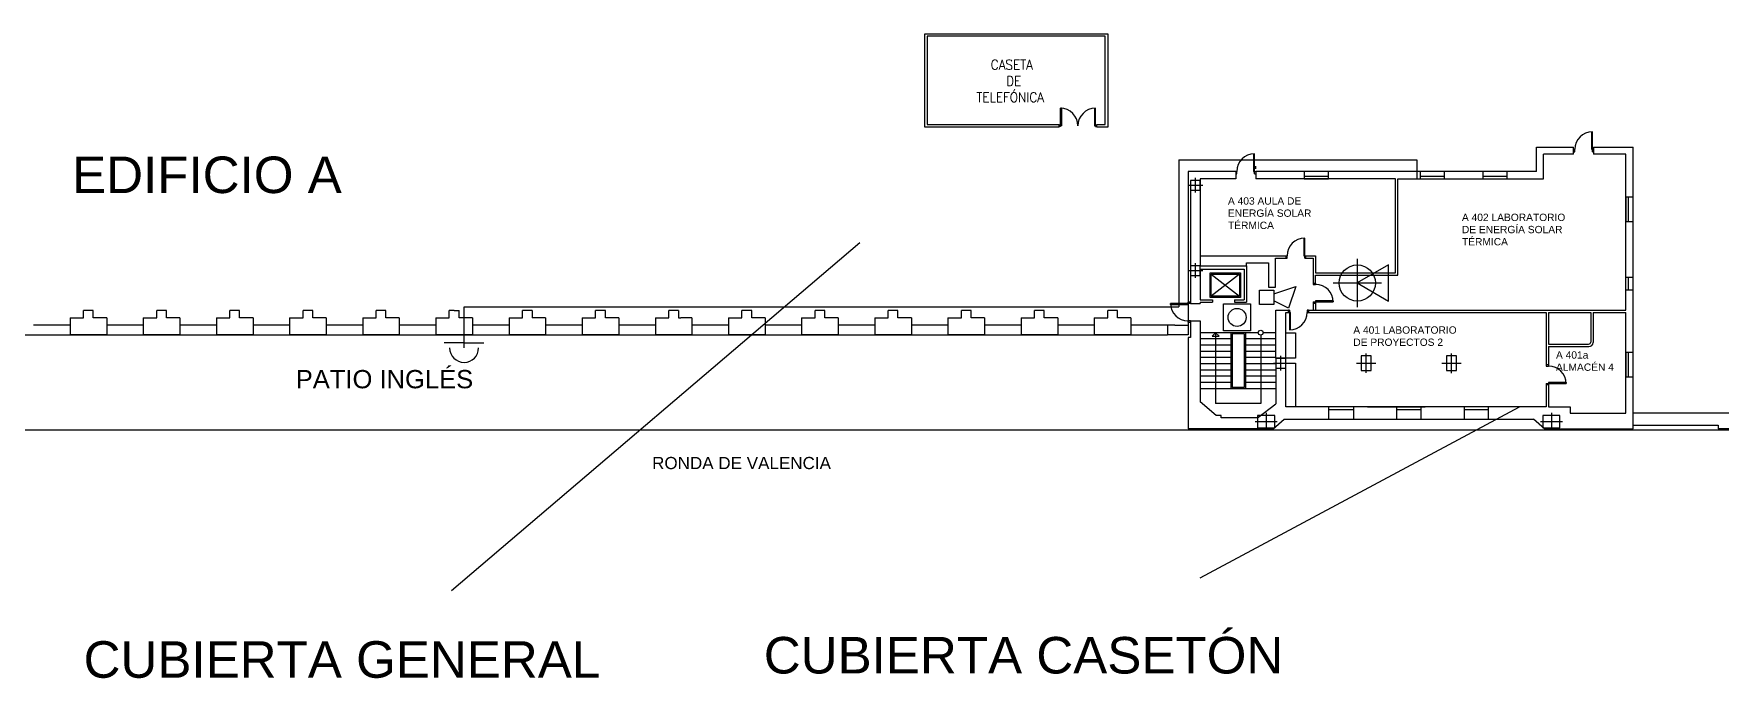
# Model space of a CAD drawing. Header units: millimetres. Extents: x 1471 to 1845, y 158 to 278.
# Drawn here: x 1507.1 to 1576.3, y 158.4 to 184.9 of the extents above; entities that cross this region are included whole.
import ezdxf

# ---------------------------------------------------------------- set-up
doc = ezdxf.new("R2010")
doc.units = ezdxf.units.MM
doc.header["$LTSCALE"] = 0.4
for name, color, linetype in [('Anotaciones finas', 92, 'Continuous'), ('CUADROS ELECT', 30, 'Continuous'), ('MOBILIARIO', 7, 'Continuous'), ('MUROS', 7, 'Continuous'), ('NOMBRES', 7, 'Continuous'), ('Tuberías de gas', 2, 'Continuous')]:
    doc.layers.add(name, color=color, linetype=linetype)
doc.layers.add('Incendios', color=7, linetype='Continuous', true_color=0xe60000)
doc.styles.add('PROYECTO', font='arial.ttf')
doc.styles.add('UNE25', font='romans.shx', dxfattribs={"width": 0.9, "height": 2.5})

msp = doc.modelspace()

# ---------------------------------------------------------------- linework, layer by layer
at = {"layer": 'Anotaciones finas'}
msp.add_line((1572.43, 174.862), (1572.73, 174.862), dxfattribs=at)
at = {"layer": 'CUADROS ELECT'}
for points in [[(1558.875, 172.585), (1558.875, 171.535), (1558.475, 171.535), (1558.475, 172.585)], [(1558.875, 171.335), (1558.875, 169.535), (1558.475, 169.535), (1558.475, 171.335)]]:
    msp.add_lwpolyline(points, close=True, dxfattribs=at)
at = {"layer": 'Incendios'}
for p, q in [((1561.413, 175.613), (1561.413, 173.636)), ((1557.4, 174.333), (1557.994, 174.333)), ((1557.4, 173.739), (1557.4, 174.333)), ((1557.994, 174.185), (1558.885, 174.482)), ((1557.994, 174.333), (1557.994, 173.739)), ((1558.885, 174.482), (1558.588, 173.591)), ((1560.425, 174.624), (1562.401, 174.624)), ((1555.927, 173.763), (1557.034, 173.763)), ((1555.927, 172.656), (1555.927, 173.763)), ((1557.034, 173.763), (1557.034, 172.656)), ((1557.994, 173.739), (1557.4, 173.739)), ((1558.588, 173.591), (1557.994, 173.888)), ((1557.034, 172.656), (1555.927, 172.656))]:
    msp.add_line(p, q, dxfattribs=at)
msp.add_lwpolyline([(1562.697, 175.366), (1561.413, 174.624), (1562.697, 173.883)], close=True, dxfattribs=at)
for centre, radius in [((1561.413, 174.624), 0.741), ((1556.481, 173.209), 0.37)]:
    msp.add_circle(centre, radius, dxfattribs=at)
at = {"layer": 'MOBILIARIO'}
for p, q in [((1522.075, 173.2), (1521.575, 173.2)), ((1526.675, 173.2), (1527.175, 173.2))]:
    msp.add_line(p, q, dxfattribs=at)
at = {"layer": 'MUROS'}
for p, q in [((1543.675, 181.025), (1543.675, 184.855)), ((1543.675, 184.855), (1551.175, 184.855)), ((1543.775, 184.755), (1543.775, 181.125)), ((1551.075, 184.755), (1543.775, 184.755)), ((1551.075, 181.125), (1551.075, 184.755)), ((1551.175, 184.855), (1551.175, 181.025)), ((1549.235, 181.075), (1549.235, 181.795)), ((1549.275, 181.795), (1549.235, 181.795)), ((1549.275, 181.795), (1549.275, 181.075)), ((1550.635, 181.795), (1550.635, 181.075)), ((1550.635, 181.745), (1550.675, 181.745)), ((1550.675, 181.075), (1550.675, 181.795)), ((1549.186, 181.025), (1543.675, 181.025)), ((1543.775, 181.125), (1549.186, 181.125)), ((1549.235, 181.1), (1549.185, 181.1)), ((1549.235, 181.05), (1549.185, 181.05)), ((1549.186, 181.025), (1549.186, 181.125)), ((1549.235, 181.1), (1549.235, 181.05)), ((1549.275, 181.075), (1549.235, 181.075)), ((1550.635, 181.075), (1550.675, 181.075)), ((1550.725, 181.1), (1550.675, 181.1)), ((1550.675, 181.1), (1550.675, 181.05)), ((1550.675, 181.05), (1550.725, 181.05)), ((1550.726, 181.125), (1551.075, 181.125)), ((1550.726, 181.025), (1550.726, 181.125)), ((1551.175, 181.025), (1550.726, 181.025)), ((1571.015, 180.831), (1571.055, 180.831)), ((1571.015, 180.831), (1571.015, 180.111)), ((1571.055, 180.111), (1571.055, 180.831)), ((1557.155, 179.925), (1557.195, 179.925)), ((1557.155, 179.925), (1557.155, 179.205)), ((1557.195, 179.205), (1557.195, 179.925)), ((1568.755, 179.205), (1568.755, 180.205)), ((1568.755, 180.205), (1570.285, 180.205)), ((1569.055, 178.905), (1569.055, 179.905)), ((1570.285, 179.905), (1569.055, 179.905)), ((1570.285, 179.905), (1570.285, 180.205)), ((1570.285, 180.111), (1570.335, 180.111)), ((1570.285, 180.011), (1570.335, 180.011)), ((1570.335, 180.011), (1570.335, 180.111)), ((1571.015, 180.111), (1571.055, 180.111)), ((1571.055, 180.111), (1571.105, 180.111)), ((1571.055, 180.011), (1571.055, 180.111)), ((1571.055, 180.011), (1571.105, 180.011)), ((1571.105, 180.205), (1571.105, 179.905)), ((1571.105, 180.205), (1572.73, 180.205)), ((1572.43, 179.905), (1571.105, 179.905)), ((1572.43, 173.515), (1572.43, 179.905)), ((1572.73, 168.635), (1572.73, 180.205)), ((1554.475, 179.205), (1554.475, 172.5)), ((1556.425, 179.205), (1554.475, 179.205)), ((1556.425, 179.205), (1556.475, 179.205)), ((1556.425, 179.205), (1556.425, 178.905)), ((1556.475, 179.105), (1556.475, 179.205)), ((1557.155, 179.205), (1557.195, 179.205)), ((1557.195, 179.205), (1557.245, 179.205)), ((1557.195, 179.105), (1557.195, 179.205)), ((1557.245, 179.315), (1557.245, 179.415)), ((1557.245, 179.205), (1557.245, 178.905)), ((1568.755, 179.205), (1557.245, 179.205)), ((1559.23, 179.205), (1559.23, 178.905)), ((1560.23, 178.905), (1560.23, 179.205)), ((1563.995, 179.205), (1563.995, 178.905)), ((1564.995, 178.905), (1564.995, 179.205)), ((1566.562, 179.205), (1566.562, 178.905)), ((1567.562, 178.905), (1567.562, 179.205)), ((1569.055, 178.905), (1569.055, 179.205)), ((1554.475, 178.635), (1555.075, 178.635)), ((1554.575, 178.835), (1554.575, 173.785)), ((1554.775, 178.335), (1554.775, 178.935)), ((1554.975, 178.905), (1554.975, 175.335)), ((1556.425, 178.905), (1554.975, 178.905)), ((1556.425, 179.105), (1556.475, 179.105)), ((1557.195, 179.105), (1557.245, 179.105)), ((1562.975, 178.905), (1557.245, 178.905)), ((1559.23, 179.005), (1560.23, 179.005)), ((1559.23, 178.905), (1560.23, 178.905)), ((1562.975, 175.045), (1562.975, 178.905)), ((1563.075, 174.945), (1563.075, 178.905)), ((1563.075, 178.905), (1569.055, 178.905)), ((1563.995, 179.005), (1564.995, 179.005)), ((1563.995, 178.905), (1564.995, 178.905)), ((1566.562, 179.005), (1567.562, 179.005)), ((1566.562, 178.905), (1567.562, 178.905)), ((1572.73, 178.147), (1572.43, 178.147)), ((1572.43, 178.147), (1572.43, 177.147)), ((1572.53, 177.147), (1572.53, 178.147)), ((1572.43, 177.147), (1572.73, 177.147)), ((1559.215, 176.465), (1559.255, 176.465)), ((1559.215, 176.465), (1559.215, 175.745)), ((1559.255, 175.745), (1559.255, 176.465)), ((1554.975, 175.745), (1558.535, 175.745)), ((1558.485, 175.745), (1558.535, 175.745)), ((1558.485, 175.745), (1558.485, 175.645)), ((1558.535, 175.645), (1558.535, 175.745)), ((1559.215, 175.745), (1559.255, 175.745)), ((1559.255, 175.745), (1559.705, 175.745)), ((1559.255, 175.745), (1559.305, 175.745)), ((1559.255, 175.645), (1559.255, 175.745)), ((1559.305, 175.645), (1559.305, 175.745)), ((1559.705, 175.745), (1559.705, 175.045)), ((1554.475, 175.135), (1555.075, 175.135)), ((1554.775, 174.835), (1554.775, 175.435)), ((1554.975, 175.335), (1556.875, 175.335)), ((1554.975, 175.185), (1554.975, 173.935)), ((1554.975, 175.185), (1556.775, 175.185)), ((1556.775, 175.185), (1556.775, 173.935)), ((1556.875, 175.455), (1557.775, 175.455)), ((1556.875, 175.335), (1556.875, 175.455)), ((1556.875, 175.335), (1556.875, 173.835)), ((1557.775, 175.455), (1557.775, 174.457)), ((1558.055, 174.457), (1558.055, 175.645)), ((1558.055, 175.645), (1558.535, 175.645)), ((1558.485, 175.645), (1558.535, 175.645)), ((1559.255, 175.645), (1559.605, 175.645)), ((1559.255, 175.645), (1559.305, 175.645)), ((1559.605, 175.645), (1559.605, 174.617)), ((1559.705, 175.045), (1562.975, 175.045)), ((1555.425, 174.985), (1556.575, 174.085)), ((1556.575, 174.985), (1555.425, 174.085)), ((1557.775, 174.457), (1558.055, 174.457)), ((1559.605, 174.617), (1559.705, 174.617)), ((1559.605, 174.617), (1559.605, 174.567)), ((1559.605, 174.567), (1559.705, 174.567)), ((1559.705, 174.617), (1559.705, 174.945)), ((1559.705, 174.945), (1563.075, 174.945)), ((1559.705, 174.617), (1559.705, 174.567)), ((1572.43, 174.332), (1572.43, 174.862)), ((1572.73, 174.332), (1572.43, 174.332)), ((1572.53, 174.332), (1572.53, 174.862)), ((1554.475, 173.785), (1553.755, 173.785)), ((1553.755, 173.745), (1553.755, 173.785)), ((1553.755, 173.745), (1554.475, 173.745)), ((1554.475, 173.785), (1554.475, 173.835)), ((1554.575, 173.835), (1554.475, 173.835)), ((1554.575, 173.785), (1554.475, 173.785)), ((1554.575, 173.785), (1554.575, 173.835)), ((1554.575, 173.785), (1554.975, 173.785)), ((1554.975, 173.935), (1555.475, 173.935)), ((1554.975, 173.835), (1554.975, 173.785)), ((1554.975, 173.835), (1555.475, 173.835)), ((1555.475, 173.935), (1555.475, 173.835)), ((1556.375, 173.935), (1556.775, 173.935)), ((1556.375, 173.935), (1556.375, 173.835)), ((1556.375, 173.835), (1556.875, 173.835)), ((1559.605, 173.847), (1559.705, 173.847)), ((1559.605, 173.847), (1559.605, 173.797)), ((1559.605, 173.822), (1559.605, 173.515)), ((1559.605, 173.797), (1559.705, 173.797)), ((1559.705, 173.887), (1559.705, 173.847)), ((1560.425, 173.887), (1559.705, 173.887)), ((1559.705, 173.847), (1560.425, 173.847)), ((1559.705, 173.847), (1559.705, 173.797)), ((1559.705, 173.797), (1559.705, 173.515)), ((1560.425, 173.887), (1560.425, 173.847)), ((1508.625, 173.2), (1508.625, 172.5)), ((1508.625, 173.2), (1509.175, 173.2)), ((1509.575, 173.5), (1509.175, 173.5)), ((1509.175, 173.2), (1509.175, 173.5)), ((1509.575, 173.2), (1509.575, 173.5)), ((1510.125, 173.2), (1509.575, 173.2)), ((1510.125, 173.2), (1510.125, 172.5)), ((1511.625, 173.2), (1511.625, 172.5)), ((1511.625, 173.2), (1512.175, 173.2)), ((1512.575, 173.5), (1512.175, 173.5)), ((1512.175, 173.2), (1512.175, 173.5)), ((1512.575, 173.2), (1512.575, 173.5)), ((1513.125, 173.2), (1512.575, 173.2)), ((1513.125, 173.2), (1513.125, 172.5)), ((1514.625, 173.2), (1514.625, 172.5)), ((1514.625, 173.2), (1515.175, 173.2)), ((1515.575, 173.5), (1515.175, 173.5)), ((1515.175, 173.2), (1515.175, 173.5)), ((1515.575, 173.2), (1515.575, 173.5)), ((1516.125, 173.2), (1515.575, 173.2)), ((1516.125, 173.2), (1516.125, 172.5)), ((1517.625, 173.2), (1517.625, 172.5)), ((1517.625, 173.2), (1518.175, 173.2)), ((1518.575, 173.5), (1518.175, 173.5)), ((1518.175, 173.2), (1518.175, 173.5)), ((1518.575, 173.2), (1518.575, 173.5)), ((1519.125, 173.2), (1518.575, 173.2)), ((1519.125, 173.2), (1519.125, 172.5)), ((1520.625, 173.2), (1521.175, 173.2)), ((1520.625, 173.2), (1520.625, 172.5)), ((1521.575, 173.5), (1521.175, 173.5)), ((1521.175, 173.2), (1521.175, 173.5)), ((1521.575, 173.2), (1521.575, 173.5)), ((1522.125, 173.2), (1521.575, 173.2)), ((1522.125, 173.2), (1522.125, 172.5)), ((1523.625, 173.2), (1523.625, 172.5)), ((1523.625, 173.2), (1524.175, 173.2)), ((1524.175, 173.2), (1524.175, 173.5)), ((1524.375, 173.5), (1524.175, 173.5)), ((1524.375, 173.5), (1524.575, 173.5)), ((1524.575, 173.2), (1524.575, 173.5)), ((1525.125, 173.2), (1524.575, 173.2)), ((1525.125, 173.2), (1525.125, 172.5)), ((1526.625, 173.2), (1526.625, 172.5)), ((1526.625, 173.2), (1527.175, 173.2)), ((1527.575, 173.5), (1527.175, 173.5)), ((1527.175, 173.2), (1527.175, 173.5)), ((1527.575, 173.5), (1527.575, 173.2)), ((1528.125, 173.2), (1527.575, 173.2)), ((1528.125, 173.2), (1528.125, 172.5)), ((1529.625, 173.2), (1529.625, 172.5)), ((1529.625, 173.2), (1530.175, 173.2)), ((1530.175, 173.2), (1530.175, 173.5)), ((1530.575, 173.5), (1530.175, 173.5)), ((1530.575, 173.2), (1530.575, 173.5)), ((1531.125, 173.2), (1530.575, 173.2)), ((1531.125, 173.2), (1531.125, 172.5)), ((1532.625, 173.2), (1532.625, 172.5)), ((1532.625, 173.2), (1533.175, 173.2)), ((1533.575, 173.5), (1533.175, 173.5)), ((1533.175, 173.2), (1533.175, 173.5)), ((1533.575, 173.5), (1533.575, 173.2)), ((1533.575, 173.2), (1533.675, 173.2)), ((1534.125, 173.2), (1533.675, 173.2)), ((1534.125, 173.2), (1534.125, 172.5)), ((1535.625, 173.2), (1536.175, 173.2)), ((1535.625, 173.2), (1535.625, 172.5)), ((1536.175, 173.2), (1536.175, 173.5)), ((1536.575, 173.5), (1536.175, 173.5)), ((1536.575, 173.2), (1536.575, 173.5)), ((1537.125, 173.2), (1536.575, 173.2)), ((1537.125, 173.2), (1537.125, 172.5)), ((1538.625, 173.2), (1538.625, 172.5)), ((1538.625, 173.2), (1538.675, 173.2)), ((1538.625, 173.2), (1539.175, 173.2)), ((1539.575, 173.5), (1539.175, 173.5)), ((1539.175, 173.2), (1539.175, 173.5)), ((1539.575, 173.2), (1539.575, 173.5)), ((1540.125, 173.2), (1539.575, 173.2)), ((1540.125, 173.2), (1540.125, 172.5)), ((1541.625, 173.2), (1541.625, 172.5)), ((1541.625, 173.2), (1541.675, 173.2)), ((1541.675, 173.2), (1542.175, 173.2)), ((1542.575, 173.5), (1542.175, 173.5)), ((1542.175, 173.2), (1542.175, 173.5)), ((1542.575, 173.2), (1542.575, 173.5)), ((1543.125, 173.2), (1542.575, 173.2)), ((1543.125, 173.2), (1543.125, 172.5)), ((1544.625, 173.2), (1544.625, 172.5)), ((1544.625, 173.2), (1545.175, 173.2)), ((1545.575, 173.5), (1545.175, 173.5)), ((1545.175, 173.2), (1545.175, 173.5)), ((1545.575, 173.2), (1545.575, 173.5)), ((1546.125, 173.2), (1545.575, 173.2)), ((1546.125, 173.2), (1546.125, 172.5)), ((1547.625, 173.2), (1548.175, 173.2)), ((1547.625, 173.2), (1547.625, 172.5)), ((1548.175, 173.2), (1548.175, 173.5)), ((1548.575, 173.5), (1548.175, 173.5)), ((1548.575, 173.2), (1548.575, 173.5)), ((1549.125, 173.2), (1548.575, 173.2)), ((1549.125, 173.2), (1549.125, 172.5)), ((1550.625, 173.2), (1551.175, 173.2)), ((1550.625, 173.2), (1550.625, 172.5)), ((1551.175, 173.2), (1551.175, 173.5)), ((1551.575, 173.5), (1551.175, 173.5)), ((1551.575, 173.2), (1551.575, 173.5)), ((1552.125, 173.2), (1551.575, 173.2)), ((1552.125, 173.2), (1552.125, 172.5)), ((1554.475, 173.015), (1554.475, 173.065)), ((1554.575, 173.065), (1554.475, 173.065)), ((1554.475, 173.015), (1554.575, 173.015)), ((1554.575, 173.065), (1554.575, 172.385)), ((1554.575, 173.015), (1554.575, 173.065)), ((1554.575, 173.065), (1554.975, 173.065)), ((1554.975, 173.065), (1554.975, 169.753)), ((1558.075, 173.515), (1558.635, 173.515)), ((1558.075, 171.535), (1558.075, 173.515)), ((1558.475, 173.415), (1558.635, 173.415)), ((1558.475, 169.535), (1558.475, 173.415)), ((1558.635, 173.515), (1558.585, 173.515)), ((1558.585, 173.415), (1558.585, 173.515)), ((1558.635, 173.415), (1558.585, 173.415)), ((1558.635, 173.515), (1558.635, 173.415)), ((1558.635, 173.415), (1558.635, 172.695)), ((1558.675, 173.415), (1558.635, 173.415)), ((1558.675, 172.695), (1558.675, 173.415)), ((1559.355, 173.515), (1572.43, 173.515)), ((1559.405, 173.515), (1559.355, 173.515)), ((1559.355, 173.515), (1559.355, 173.415)), ((1559.355, 173.415), (1569.155, 173.415)), ((1559.405, 173.415), (1559.355, 173.415)), ((1559.405, 173.515), (1559.405, 173.415)), ((1569.155, 173.415), (1569.155, 171.265)), ((1569.255, 173.415), (1569.255, 172.115)), ((1569.255, 173.415), (1570.985, 173.415)), ((1570.985, 173.415), (1570.985, 172.199)), ((1571.085, 173.415), (1572.43, 173.415)), ((1571.085, 173.415), (1571.085, 172.187)), ((1572.43, 169.285), (1572.43, 173.415)), ((1486.075, 172.5), (1553.625, 172.5)), ((1508.625, 172.9), (1507.125, 172.9)), ((1510.125, 172.5), (1508.625, 172.5)), ((1511.625, 172.9), (1510.125, 172.9)), ((1513.125, 172.5), (1511.625, 172.5)), ((1514.625, 172.9), (1513.125, 172.9)), ((1516.125, 172.5), (1514.625, 172.5)), ((1517.625, 172.9), (1516.125, 172.9)), ((1519.125, 172.5), (1517.625, 172.5)), ((1520.625, 172.9), (1519.125, 172.9)), ((1522.125, 172.5), (1520.625, 172.5)), ((1523.625, 172.9), (1522.125, 172.9)), ((1525.125, 172.5), (1523.625, 172.5)), ((1526.625, 172.9), (1525.125, 172.9)), ((1528.125, 172.5), (1526.625, 172.5)), ((1529.625, 172.9), (1528.125, 172.9)), ((1531.125, 172.5), (1529.625, 172.5)), ((1532.625, 172.9), (1531.125, 172.9)), ((1534.125, 172.5), (1532.625, 172.5)), ((1535.625, 172.9), (1534.125, 172.9)), ((1537.125, 172.5), (1535.625, 172.5)), ((1538.625, 172.9), (1537.125, 172.9)), ((1540.125, 172.5), (1538.625, 172.5)), ((1541.625, 172.9), (1540.125, 172.9)), ((1543.125, 172.5), (1541.625, 172.5)), ((1544.625, 172.9), (1543.125, 172.9)), ((1546.125, 172.5), (1544.625, 172.5)), ((1547.625, 172.9), (1546.125, 172.9)), ((1549.125, 172.5), (1547.625, 172.5)), ((1550.625, 172.9), (1549.125, 172.9)), ((1552.125, 172.5), (1550.625, 172.5)), ((1553.625, 172.9), (1552.125, 172.9)), ((1553.925, 172.9), (1553.625, 172.9)), ((1553.625, 172.9), (1553.625, 172.5)), ((1554.475, 172.5), (1553.625, 172.5)), ((1553.925, 172.9), (1554.475, 172.9)), ((1554.475, 172.385), (1554.475, 168.635)), ((1554.575, 172.385), (1554.475, 172.385)), ((1557.35, 172.585), (1554.975, 172.585)), ((1556.225, 172.33), (1554.975, 172.33)), ((1555.6, 172.585), (1555.459, 172.444)), ((1555.459, 172.444), (1555.742, 172.444)), ((1555.6, 172.585), (1555.742, 172.444)), ((1555.6, 172.585), (1555.6, 169.685)), ((1556.225, 172.585), (1556.225, 170.285)), ((1556.275, 172.535), (1556.275, 170.335)), ((1556.775, 172.535), (1556.275, 172.535)), ((1556.775, 172.535), (1556.775, 170.335)), ((1556.825, 172.585), (1556.825, 170.285)), ((1558.075, 172.33), (1556.825, 172.33)), ((1557.45, 172.485), (1557.45, 169.685)), ((1558.075, 172.585), (1557.55, 172.585)), ((1558.675, 172.695), (1558.635, 172.695)), ((1556.225, 172.074), (1554.975, 172.074)), ((1556.225, 171.819), (1554.975, 171.819)), ((1556.225, 171.563), (1554.975, 171.563)), ((1558.075, 172.074), (1556.825, 172.074)), ((1558.075, 171.819), (1556.825, 171.819)), ((1558.075, 171.563), (1556.825, 171.563)), ((1558.275, 171.035), (1558.275, 171.635)), ((1558.275, 171.029), (1558.275, 171.629)), ((1561.775, 170.935), (1561.775, 171.735)), ((1565.275, 170.929), (1565.275, 171.729)), ((1569.255, 172.115), (1570.901, 172.115)), ((1569.255, 172.015), (1569.255, 171.265)), ((1569.255, 172.015), (1570.913, 172.015)), ((1572.73, 171.775), (1572.43, 171.775)), ((1572.43, 171.775), (1572.43, 170.775)), ((1572.53, 170.775), (1572.53, 171.775)), ((1556.225, 171.307), (1554.975, 171.307)), ((1556.225, 171.052), (1554.975, 171.052)), ((1558.075, 171.307), (1556.825, 171.307)), ((1558.075, 171.052), (1556.825, 171.052)), ((1557.975, 171.335), (1558.575, 171.335)), ((1557.975, 171.329), (1558.575, 171.329)), ((1558.075, 171.135), (1558.075, 169.665)), ((1561.375, 171.335), (1562.175, 171.335)), ((1564.875, 171.329), (1565.675, 171.329)), ((1569.155, 171.265), (1569.155, 171.215)), ((1569.255, 171.265), (1569.155, 171.265)), ((1569.155, 171.215), (1569.255, 171.215)), ((1569.255, 171.265), (1569.255, 171.215)), ((1556.225, 170.796), (1554.975, 170.796)), ((1556.225, 170.541), (1554.975, 170.541)), ((1558.075, 170.285), (1554.975, 170.285)), ((1556.775, 170.335), (1556.275, 170.335)), ((1558.075, 170.796), (1556.825, 170.796)), ((1558.075, 170.541), (1556.825, 170.541)), ((1569.155, 170.495), (1569.155, 170.445)), ((1569.155, 170.495), (1569.255, 170.495)), ((1569.155, 170.495), (1569.155, 170.445)), ((1569.255, 170.445), (1569.155, 170.445)), ((1569.155, 170.445), (1569.155, 169.535)), ((1569.255, 170.535), (1569.255, 170.495)), ((1569.975, 170.535), (1569.255, 170.535)), ((1569.255, 170.495), (1569.255, 170.445)), ((1569.255, 170.495), (1569.975, 170.495)), ((1569.255, 170.495), (1569.255, 170.445)), ((1569.255, 170.445), (1569.255, 169.535)), ((1569.975, 170.535), (1569.975, 170.495)), ((1572.43, 170.775), (1572.73, 170.775)), ((1555.625, 169.185), (1554.975, 169.753)), ((1557.45, 169.685), (1555.6, 169.685)), ((1557.325, 169.085), (1558.075, 169.665)), ((1569.155, 169.535), (1558.475, 169.535)), ((1560.25, 169.035), (1560.25, 169.535)), ((1561.25, 169.535), (1561.25, 169.035)), ((1561.835, 169.535), (1564.195, 169.535)), ((1563.025, 169.535), (1563.025, 169.035)), ((1564.025, 169.035), (1564.025, 169.535)), ((1565.8, 169.535), (1565.8, 169.035)), ((1566.8, 169.035), (1566.8, 169.535)), ((1569.255, 169.535), (1570.145, 169.535)), ((1570.145, 169.535), (1570.145, 169.285)), ((1555.825, 169.185), (1555.625, 169.185)), ((1555.825, 169.085), (1555.825, 169.185)), ((1557.325, 169.085), (1555.825, 169.085)), ((1557.225, 168.935), (1558.125, 168.935)), ((1557.675, 169.3), (1557.675, 168.6)), ((1557.96, 168.635), (1558.418, 169.035)), ((1558.418, 169.035), (1560.25, 169.035)), ((1558.475, 169.035), (1568.632, 169.035)), ((1560.25, 169.435), (1561.25, 169.435)), ((1563.025, 169.435), (1564.025, 169.435)), ((1565.8, 169.435), (1566.8, 169.435)), ((1569.091, 168.635), (1568.632, 169.035)), ((1568.925, 168.935), (1569.825, 168.935)), ((1569.375, 169.3), (1569.375, 168.6)), ((1570.145, 169.285), (1572.43, 169.285)), ((1576.715, 169.285), (1572.73, 169.285)), ((1572.73, 168.785), (1576.21, 168.785)), ((1576.21, 168.785), (1576.21, 168.635)), ((1479.475, 168.6), (1577.825, 168.6)), ((1557.96, 168.635), (1554.475, 168.635)), ((1569.091, 168.635), (1572.73, 168.635)), ((1577.809, 168.635), (1576.21, 168.635))]:
    msp.add_line(p, q, dxfattribs=at)
for points in [[(1554.575, 178.435), (1554.975, 178.435), (1554.975, 178.835), (1554.575, 178.835)], [(1554.575, 174.935), (1554.975, 174.935), (1554.975, 175.335), (1554.575, 175.335)], [(1556.625, 174.035), (1555.375, 174.035), (1555.375, 175.035), (1556.625, 175.035)], [(1556.575, 174.085), (1555.425, 174.085), (1555.425, 174.985), (1556.575, 174.985)], [(1558.075, 171.135), (1558.475, 171.135), (1558.475, 171.535), (1558.075, 171.535)], [(1561.575, 171.035), (1561.975, 171.035), (1561.975, 171.635), (1561.575, 171.635)], [(1565.075, 171.029), (1565.475, 171.029), (1565.475, 171.629), (1565.075, 171.629)], [(1558.075, 171.129), (1558.475, 171.129), (1558.475, 171.529), (1558.075, 171.529)], [(1557.325, 168.685), (1558.025, 168.685), (1558.025, 169.185), (1557.325, 169.185)], [(1569.025, 168.685), (1569.725, 168.685), (1569.725, 169.185), (1569.025, 169.185)]]:
    msp.add_lwpolyline(points, close=True, dxfattribs=at)
msp.add_circle((1557.45, 172.585), 0.1, dxfattribs=at)
for centre, radius, start, end in [((1549.235, 181.075), 0.72, 0, 90), ((1550.675, 181.075), 0.72, 90, 180), ((1571.055, 180.111), 0.72, 90, 180), ((1557.195, 179.205), 0.72, 90, 180), ((1559.255, 175.745), 0.72, 90, 180), ((1559.705, 173.847), 0.72, 0, 90), ((1554.475, 173.785), 0.72, 180, 270), ((1558.635, 173.415), 0.72, 270, 0), ((1570.901, 172.199), 0.0841, 270, 360), ((1570.913, 172.187), 0.172, 270, 0), ((1569.255, 170.495), 0.72, 0, 90)]:
    msp.add_arc(centre, radius, start, end, dxfattribs=at)
at = {"layer": 'NOMBRES'}
for p, q in [((1524.265, 161.998), (1541.016, 176.281)), ((1554.969, 162.522), (1568.06, 169.535))]:
    msp.add_line(p, q, dxfattribs=at)
at = {"layer": 'Tuberías de gas'}
for p, q in [((1554.095, 179.681), (1563.858, 179.681)), ((1554.095, 179.681), (1554.095, 173.647)), ((1563.858, 179.681), (1563.858, 178.905)), ((1524.782, 173.645), (1554.095, 173.647)), ((1524.782, 171.958), (1524.782, 173.645)), ((1524.782, 172.164), (1523.967, 172.164)), ((1524.774, 172.164), (1525.588, 172.164))]:
    msp.add_line(p, q, dxfattribs=at)
msp.add_arc((1524.782, 171.958), 0.594, 180, 0, dxfattribs=at)

# ---------------------------------------------------------------- texts
at = {"layer": 'Anotaciones finas', "char_height": 0.3, "attachment_point": 1, "style": 'PROYECTO'}
for s, width, insert in [('A 403 AULA DE ENERGÍA SOLAR TÉRMICA', 4.31434, (1556.108, 178.141)), ('A 402 LABORATORIO DE ENERGÍA SOLAR TÉRMICA', 4.31434, (1565.704, 177.468)), ('A 401 LABORATORIO DE PROYECTOS 2', 4.76554, (1561.249, 172.844)), ('A 401a\\PALMACÉN 4', 4.76554, (1569.561, 171.82))]:
    msp.add_mtext_dynamic_manual_height_columns(s, width=width, gutter_width=12.5, heights=[0], dxfattribs=dict(at, insert=insert))
at = {"layer": 'NOMBRES', "style": 'PROYECTO'}
for s, height, p in [('EDIFICIO A', 1.5, (1508.705, 178.314)), ('PATIO INGLÉS', 0.75, (1517.877, 170.303)), ('RONDA DE VALENCIA', 0.5, (1532.492, 166.985)), ('CUBIERTA CASETÓN', 1.5, (1537.073, 158.597)), ('CUBIERTA GENERAL', 1.5, (1509.176, 158.422))]:
    msp.add_text(s, height=height, dxfattribs=at).set_placement(p)
at = {"layer": 'NOMBRES', "insert": (1546.266, 183.782), "char_height": 0.4, "attachment_point": 1, "style": 'UNE25'}
msp.add_mtext_dynamic_manual_height_columns('\\pi0.11397;CASETA \\P\\pi0.74825;DE \\P\\pi-0.47746;TELEFÓNICA', width=2.07937, gutter_width=12.5, heights=[0], dxfattribs=at)

doc.saveas('drawing.dxf')
